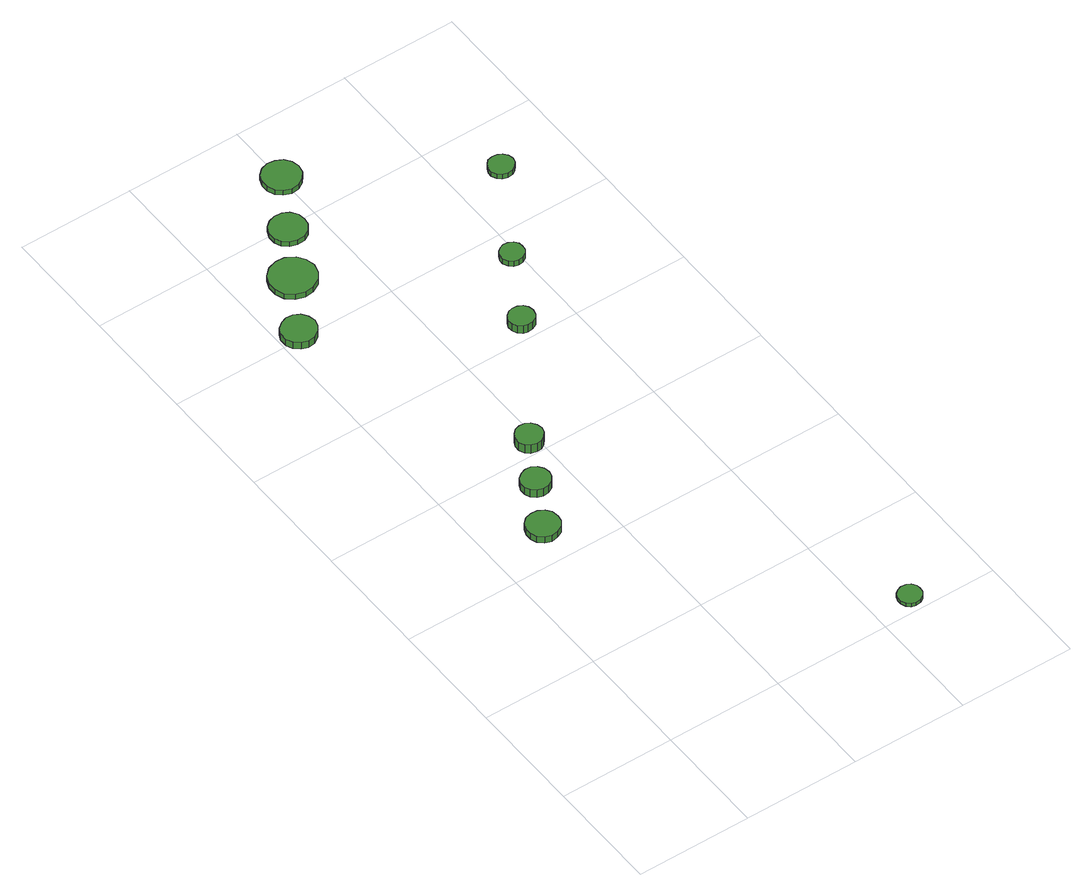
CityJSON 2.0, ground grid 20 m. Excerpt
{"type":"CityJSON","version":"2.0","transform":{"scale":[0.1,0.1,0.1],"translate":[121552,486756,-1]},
"CityObjects":{
"tree1":{"type":"SolitaryVegetationObject","attributes":{"function":"something"},"geometry":[{"type":"MultiSurface","lod":"1","boundaries":[[[0,1,2,3,4,5,6,7,8,9,10,11,12,13,14]],[[15,16,17,18,19,20,21,22,23,24,25,26,27,28,29]],[[0,29,28,1]],[[1,28,27,2]],[[2,27,26,3]],[[3,26,25,4]],[[4,25,24,5]],[[5,24,23,6]],[[6,23,22,7]],[[7,22,21,8]],[[8,21,20,9]],[[9,20,19,10]],[[10,19,18,11]],[[11,18,17,12]],[[12,17,16,13]],[[13,16,15,14]],[[14,15,29,0]]]}]},
"tree2":{"type":"SolitaryVegetationObject","attributes":{"function":"something"},"geometry":[{"type":"MultiSurface","lod":"1","boundaries":[[[30,31,32,33,34,35,36,37,38,39,40,41,42,43,44]],[[45,46,47,48,49,50,51,52,53,54,55,56,57,58,59]],[[30,59,58,31]],[[31,58,57,32]],[[32,57,56,33]],[[33,56,55,34]],[[34,55,54,35]],[[35,54,53,36]],[[36,53,52,37]],[[37,52,51,38]],[[38,51,50,39]],[[39,50,49,40]],[[40,49,48,41]],[[41,48,47,42]],[[42,47,46,43]],[[43,46,45,44]],[[44,45,59,30]]]}]},
"tree3":{"type":"SolitaryVegetationObject","attributes":{"function":"something"},"geometry":[{"type":"MultiSurface","lod":"1","boundaries":[[[60,61,62,63,64,65,66,67,68,69,70,71,72,73,74]],[[75,76,77,78,79,80,81,82,83,84,85,86,87,88,89]],[[60,89,88,61]],[[61,88,87,62]],[[62,87,86,63]],[[63,86,85,64]],[[64,85,84,65]],[[65,84,83,66]],[[66,83,82,67]],[[67,82,81,68]],[[68,81,80,69]],[[69,80,79,70]],[[70,79,78,71]],[[71,78,77,72]],[[72,77,76,73]],[[73,76,75,74]],[[74,75,89,60]]]}]},
"tree4":{"type":"SolitaryVegetationObject","attributes":{"function":"something"},"geometry":[{"type":"MultiSurface","lod":"1","boundaries":[[[90,91,92,93,94,95,96,97,98,99,100,101,102,103,104]],[[105,106,107,108,109,110,111,112,113,114,115,116,117,118,119]],[[90,119,118,91]],[[91,118,117,92]],[[92,117,116,93]],[[93,116,115,94]],[[94,115,114,95]],[[95,114,113,96]],[[96,113,112,97]],[[97,112,111,98]],[[98,111,110,99]],[[99,110,109,100]],[[100,109,108,101]],[[101,108,107,102]],[[102,107,106,103]],[[103,106,105,104]],[[104,105,119,90]]]}]},
"tree5":{"type":"SolitaryVegetationObject","attributes":{"function":"something"},"geometry":[{"type":"MultiSurface","lod":"1","boundaries":[[[120,121,122,123,124,125,126,127,128,129,130,131,132,133,134]],[[135,136,137,138,139,140,141,142,143,144,145,146,147,148,149]],[[120,149,148,121]],[[121,148,147,122]],[[122,147,146,123]],[[123,146,145,124]],[[124,145,144,125]],[[125,144,143,126]],[[126,143,142,127]],[[127,142,141,128]],[[128,141,140,129]],[[129,140,139,130]],[[130,139,138,131]],[[131,138,137,132]],[[132,137,136,133]],[[133,136,135,134]],[[134,135,149,120]]]}]},
"tree6":{"type":"SolitaryVegetationObject","attributes":{"function":"something"},"geometry":[{"type":"MultiSurface","lod":"1","boundaries":[[[150,151,152,153,154,155,156,157,158,159,160,161,162,163,164]],[[165,166,167,168,169,170,171,172,173,174,175,176,177,178,179]],[[150,179,178,151]],[[151,178,177,152]],[[152,177,176,153]],[[153,176,175,154]],[[154,175,174,155]],[[155,174,173,156]],[[156,173,172,157]],[[157,172,171,158]],[[158,171,170,159]],[[159,170,169,160]],[[160,169,168,161]],[[161,168,167,162]],[[162,167,166,163]],[[163,166,165,164]],[[164,165,179,150]]]}]},
"tree7":{"type":"SolitaryVegetationObject","attributes":{"function":"something"},"geometry":[{"type":"MultiSurface","lod":"1","boundaries":[[[180,181,182,183,184,185,186,187,188,189,190,191,192,193,194]],[[195,196,197,198,199,200,201,202,203,204,205,206,207,208,209]],[[180,209,208,181]],[[181,208,207,182]],[[182,207,206,183]],[[183,206,205,184]],[[184,205,204,185]],[[185,204,203,186]],[[186,203,202,187]],[[187,202,201,188]],[[188,201,200,189]],[[189,200,199,190]],[[190,199,198,191]],[[191,198,197,192]],[[192,197,196,193]],[[193,196,195,194]],[[194,195,209,180]]]}]},
"tree8":{"type":"SolitaryVegetationObject","attributes":{"function":"something"},"geometry":[{"type":"MultiSurface","lod":"1","boundaries":[[[210,211,212,213,214,215,216,217,218,219,220,221,222,223,224]],[[225,226,227,228,229,230,231,232,233,234,235,236,237,238,239]],[[210,239,238,211]],[[211,238,237,212]],[[212,237,236,213]],[[213,236,235,214]],[[214,235,234,215]],[[215,234,233,216]],[[216,233,232,217]],[[217,232,231,218]],[[218,231,230,219]],[[219,230,229,220]],[[220,229,228,221]],[[221,228,227,222]],[[222,227,226,223]],[[223,226,225,224]],[[224,225,239,210]]]}]},
"tree9":{"type":"SolitaryVegetationObject","attributes":{"function":"something"},"geometry":[{"type":"MultiSurface","lod":"1","boundaries":[[[240,241,242,243,244,245,246,247,248,249,250,251,252,253,254]],[[255,256,257,258,259,260,261,262,263,264,265,266,267,268,269]],[[240,269,268,241]],[[241,268,267,242]],[[242,267,266,243]],[[243,266,265,244]],[[244,265,264,245]],[[245,264,263,246]],[[246,263,262,247]],[[247,262,261,248]],[[248,261,260,249]],[[249,260,259,250]],[[250,259,258,251]],[[251,258,257,252]],[[252,257,256,253]],[[253,256,255,254]],[[254,255,269,240]]]}]},
"tree10":{"type":"SolitaryVegetationObject","attributes":{"function":"something"},"geometry":[{"type":"MultiSurface","lod":"1","boundaries":[[[270,271,272,273,274,275,276,277,278,279,280,281,282,283,284]],[[285,286,287,288,289,290,291,292,293,294,295,296,297,298,299]],[[270,299,298,271]],[[271,298,297,272]],[[272,297,296,273]],[[273,296,295,274]],[[274,295,294,275]],[[275,294,293,276]],[[276,293,292,277]],[[277,292,291,278]],[[278,291,290,279]],[[279,290,289,280]],[[280,289,288,281]],[[281,288,287,282]],[[282,287,286,283]],[[283,286,285,284]],[[284,285,299,270]]]}]},
"tree11":{"type":"SolitaryVegetationObject","attributes":{"function":"something"},"geometry":[{"type":"MultiSurface","lod":"1","boundaries":[[[300,301,302,303,304,305,306,307,308,309,310,311,312,313,314]],[[315,316,317,318,319,320,321,322,323,324,325,326,327,328,329]],[[300,329,328,301]],[[301,328,327,302]],[[302,327,326,303]],[[303,326,325,304]],[[304,325,324,305]],[[305,324,323,306]],[[306,323,322,307]],[[307,322,321,308]],[[308,321,320,309]],[[309,320,319,310]],[[310,319,318,311]],[[311,318,317,312]],[[312,317,316,313]],[[313,316,315,314]],[[314,315,329,300]]]}]}
},
"vertices":[
[126,466,20],[124,478,20],[117,487,20],[107,493,20],[95,494,20],[84,491,20],[75,483,20],[71,472,20],[71,460,20],[75,450,20],[84,442,20],[95,438,20],[107,440,20],[117,445,20],[124,455,20],[124,455,7],[117,445,7],[107,440,7],[95,438,7],[84,442,7],[75,450,7],[71,460,7],[71,472,7],[75,483,7],[84,491,7],[95,494,7],[107,493,7],[117,487,7],[124,478,7],[126,466,7],
[167,546,23],[165,556,23],[159,564,23],[150,570,23],[140,571,23],[130,567,23],[122,561,23],[118,551,23],[118,541,23],[122,532,23],[130,525,23],[140,522,23],[150,523,23],[159,528,23],[165,536,23],[165,536,7],[159,528,7],[150,523,7],[140,522,7],[130,525,7],[122,532,7],[118,541,7],[118,551,7],[122,561,7],[130,567,7],[140,571,7],[150,570,7],[159,564,7],[165,556,7],[167,546,7],
[64,1009,21],[61,1021,21],[54,1031,21],[43,1037,21],[31,1038,21],[20,1034,21],[10,1026,21],[5,1015,21],[5,1002,21],[10,991,21],[20,983,21],[31,979,21],[43,980,21],[54,987,21],[61,997,21],[61,997,7],[54,987,7],[43,980,7],[31,979,7],[20,983,7],[10,991,7],[5,1002,7],[5,1015,7],[10,1026,7],[20,1034,7],[31,1038,7],[43,1037,7],[54,1031,7],[61,1021,7],[64,1009,7],
[210,625,25],[208,634,25],[202,642,25],[194,647,25],[185,648,25],[175,645,25],[168,638,25],[164,630,25],[164,620,25],[168,611,25],[175,605,25],[185,602,25],[194,603,25],[202,608,25],[208,615,25],[208,615,7],[202,608,7],[194,603,7],[185,602,7],[175,605,7],[168,611,7],[164,620,7],[164,630,7],[168,638,7],[175,645,7],[185,648,7],[194,647,7],[202,642,7],[208,634,7],[210,625,7],
[132,1105,18],[128,1121,18],[119,1134,18],[104,1143,18],[88,1144,18],[72,1139,18],[60,1128,18],[54,1113,18],[54,1097,18],[60,1082,18],[72,1071,18],[88,1066,18],[104,1068,18],[119,1076,18],[128,1089,18],[128,1089,7],[119,1076,7],[104,1068,7],[88,1066,7],[72,1071,7],[60,1082,7],[54,1097,7],[54,1113,7],[60,1128,7],[72,1139,7],[88,1144,7],[104,1143,7],[119,1134,7],[128,1121,7],[132,1105,7],
[486,29,14],[485,37,14],[480,44,14],[473,48,14],[464,49,14],[456,46,14],[450,41,14],[447,33,14],[447,25,14],[450,17,14],[456,11,14],[464,9,14],[473,10,14],[480,14,14],[485,21,14],[485,21,7],[480,14,7],[473,10,7],[464,9,7],[456,11,7],[450,17,7],[447,25,7],[447,33,7],[450,41,7],[456,46,7],[464,49,7],[473,48,7],[480,44,7],[485,37,7],[486,29,7],
[176,1191,17],[174,1204,17],[166,1215,17],[155,1221,17],[142,1222,17],[130,1218,17],[120,1210,17],[115,1198,17],[115,1185,17],[120,1173,17],[130,1165,17],[142,1161,17],[155,1162,17],[166,1168,17],[174,1179,17],[174,1179,7],[166,1168,7],[155,1162,7],[142,1161,7],[130,1165,7],[120,1173,7],[115,1185,7],[115,1198,7],[120,1210,7],[130,1218,7],[142,1222,7],[155,1221,7],[166,1215,7],[174,1204,7],[176,1191,7],
[343,832,23],[341,841,23],[336,848,23],[328,852,23],[319,853,23],[311,851,23],[304,845,23],[300,836,23],[300,828,23],[304,819,23],[311,813,23],[319,811,23],[328,812,23],[336,816,23],[341,823,23],[341,823,7],[336,816,7],[328,812,7],[319,811,7],[311,813,7],[304,819,7],[300,828,7],[300,836,7],[304,845,7],[311,851,7],[319,853,7],[328,852,7],[336,848,7],[341,841,7],[343,832,7],
[233,1285,17],[230,1298,17],[222,1309,17],[210,1315,17],[197,1317,17],[184,1313,17],[174,1304,17],[169,1291,17],[169,1278,17],[174,1266,17],[184,1257,17],[197,1252,17],[210,1254,17],[222,1261,17],[230,1271,17],[230,1271,7],[222,1261,7],[210,1254,7],[197,1252,7],[184,1257,7],[174,1266,7],[169,1278,7],[169,1291,7],[174,1304,7],[184,1313,7],[197,1317,7],[210,1315,7],[222,1309,7],[230,1298,7],[233,1285,7],
[410,952,18],[409,960,18],[404,967,18],[396,971,18],[388,972,18],[380,969,18],[374,964,18],[370,956,18],[370,948,18],[374,940,18],[380,934,18],[388,932,18],[396,933,18],[404,937,18],[409,944,18],[409,944,7],[404,937,7],[396,933,7],[388,932,7],[380,934,7],[374,940,7],[370,948,7],[370,956,7],[374,964,7],[380,969,7],[388,972,7],[396,971,7],[404,967,7],[409,960,7],[410,952,7],
[505,1109,17],[503,1118,17],[497,1125,17],[490,1129,17],[481,1130,17],[472,1128,17],[466,1122,17],[462,1114,17],[462,1105,17],[466,1097,17],[472,1091,17],[481,1088,17],[490,1089,17],[497,1093,17],[503,1100,17],[503,1100,7],[497,1093,7],[490,1089,7],[481,1088,7],[472,1091,7],[466,1097,7],[462,1105,7],[462,1114,7],[466,1122,7],[472,1128,7],[481,1130,7],[490,1129,7],[497,1125,7],[503,1118,7],[505,1109,7]
]}
